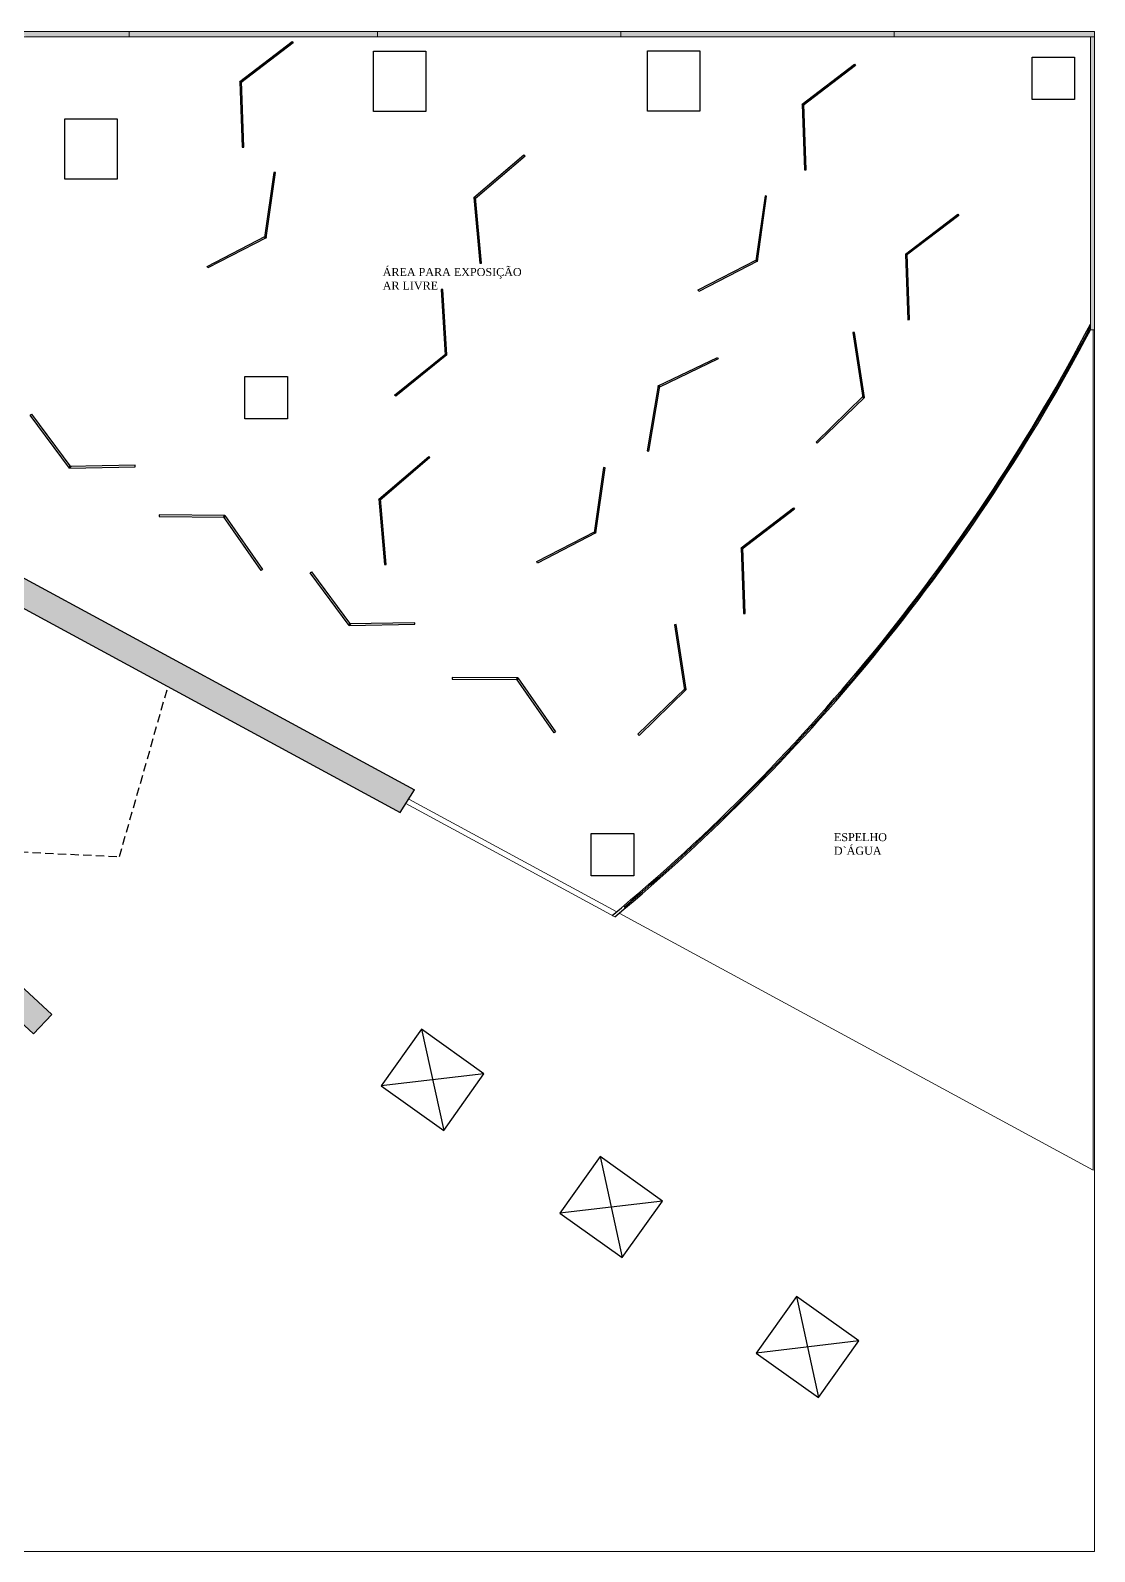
# Model space of a CAD drawing. Header units: millimetres. Extents: x 1191 to 1487, y 976 to 1230.
# Drawn here: x 1270.1 to 1310, y 1145.3 to 1202.3 of the extents above; entities that cross this region are included whole.
import ezdxf

# ---------------------------------------------------------------- set-up
doc = ezdxf.new("R2010")
doc.units = ezdxf.units.MM
doc.header["$LTSCALE"] = 0.05
doc.linetypes.add('DASHED2', pattern=[9.525, 6.35, -3.175])
for name, color, linetype in [('muebles', 4, 'Continuous'), ('muros delgado', 7, 'Continuous'), ('murotes', 6, 'Continuous'), ('Proyecciones', 7, 'DASHED2'), ('puertas ventanas', 2, 'Continuous'), ('TEXT', 2, 'Continuous')]:
    doc.layers.add(name, color=color, linetype=linetype)
doc.layers.add('muros', color=5, linetype='Continuous', lineweight=20)
doc.styles.get("Standard").update_dxf_attribs({"font": 'times.ttf'})

# ---------------------------------------------------------------- blocks, each defined once
blk = doc.blocks.new('A$C0A1A5030')
at = {"layer": 'muebles'}
for points in [[(1.444, 1.973), (1.502, 1.993), (0.721, 4.331), (0.663, 4.312)], [(1.453, 2.029), (1.502, 1.993), (0.05, 0), (0, 0.036)]]:
    blk.add_lwpolyline(points, close=True, dxfattribs=at)

msp = doc.modelspace()

# ---------------------------------------------------------------- hatches: boundary and pattern name
at = {"layer": 'muros'}
h = msp.add_hatch(color=256, dxfattribs=at)
h.paths.add_polyline_path([(1270.328, 1202.286), (1269.603, 1202.286, 0.097572), (1270.038, 1202.086), (1270.328, 1202.086)])
h.paths.add_polyline_path([(1271.053, 1202.286), (1270.328, 1202.286), (1270.328, 1202.086), (1270.618, 1202.086, 0.097572)])
h.paths.add_polyline_path([(1273.819, 1202.286), (1271.053, 1202.286, -0.097572), (1270.618, 1202.086), (1273.819, 1202.086)])
for points in [[(1283.142, 1202.286), (1273.819, 1202.286), (1273.819, 1202.086), (1283.142, 1202.086)], [(1292.271, 1202.286), (1283.142, 1202.286), (1283.142, 1202.086), (1292.271, 1202.086)], [(1302.517, 1202.286), (1292.271, 1202.286), (1292.271, 1202.086), (1302.517, 1202.086)], [(1310.035, 1202.286), (1302.517, 1202.286), (1302.517, 1202.086), (1309.885, 1202.086), (1310.035, 1202.086)], [(1310.035, 1202.086), (1309.885, 1202.086), (1309.885, 1191.102), (1310.035, 1191.102)], [(1267.047, 1183.319), (1266.809, 1182.879), (1278.657, 1176.456), (1279.706, 1176.456)], [(1266.809, 1182.879), (1266.571, 1182.44), (1277.608, 1176.456), (1278.657, 1176.456)], [(1278.657, 1176.456), (1277.608, 1176.456), (1283.992, 1172.995), (1284.258, 1173.42)], [(1279.706, 1176.456), (1278.657, 1176.456), (1284.258, 1173.42), (1284.523, 1173.845)]]:
    msp.add_hatch(color=256, dxfattribs=at).paths.add_polyline_path(points)
h = msp.add_hatch(color=256, dxfattribs=at)
h.paths.add_polyline_path([(1263.551, 1171.538), (1263.212, 1171.17), (1270.241, 1164.694), (1270.58, 1165.062)])
h.paths.add_polyline_path([(1263.89, 1171.905), (1263.551, 1171.538), (1270.58, 1165.062), (1270.918, 1165.429)])

# ---------------------------------------------------------------- linework, layer by layer
at = {"layer": 'muebles'}
for points in [[(1282.986, 1201.55), (1284.948, 1201.55), (1284.948, 1199.283), (1282.986, 1199.283)], [(1293.268, 1201.564), (1295.231, 1201.564), (1295.231, 1199.297), (1293.268, 1199.297)], [(1307.692, 1201.326), (1309.287, 1201.326), (1309.287, 1199.733), (1307.692, 1199.733)], [(1271.41, 1199.01), (1273.372, 1199.01), (1273.372, 1196.743), (1271.41, 1196.743)], [(1278.166, 1189.349), (1279.76, 1189.349), (1279.76, 1187.756), (1278.166, 1187.756)], [(1291.157, 1172.218), (1292.751, 1172.218), (1292.751, 1170.625), (1291.157, 1170.625)]]:
    msp.add_lwpolyline(points, close=True, dxfattribs=at)
at = {"layer": 'muros'}
for p, q in [((1310.035, 1202.286), (1259.535, 1202.286)), ((1309.885, 1202.086), (1259.535, 1202.086)), ((1273.819, 1202.286), (1273.819, 1202.086)), ((1283.142, 1202.086), (1283.142, 1202.286)), ((1292.271, 1202.286), (1292.271, 1202.086)), ((1302.517, 1202.086), (1302.517, 1202.286)), ((1309.885, 1191.102), (1309.885, 1202.086)), ((1309.885, 1202.086), (1310.035, 1202.086)), ((1310.035, 1145.286), (1310.035, 1202.286)), ((1309.985, 1159.587), (1309.985, 1191.102)), ((1284.204, 1173.335), (1292.039, 1169.088)), ((1284.311, 1173.505), (1292.11, 1169.277)), ((1292.204, 1169.226), (1309.985, 1159.587)), ((1190.535, 1145.286), (1310.035, 1145.286))]:
    msp.add_line(p, q, dxfattribs=at)
at = {"layer": 'muros', "extrusion": (0, 0, -1)}
msp.add_line((1309.885, 1191.102), (1310.035, 1191.102), dxfattribs=at)
at = {"layer": 'muros delgado'}
for p, q in [((1284.79, 1164.87), (1285.621, 1161.081)), ((1287.132, 1163.202), (1283.279, 1162.749)), ((1291.486, 1160.1), (1292.317, 1156.31)), ((1293.828, 1158.431), (1289.975, 1157.979)), ((1298.853, 1154.852), (1299.684, 1151.062)), ((1301.195, 1153.183), (1297.342, 1152.731))]:
    msp.add_line(p, q, dxfattribs=at)
for points in [[(1287.132, 1163.202), (1284.79, 1164.87), (1283.279, 1162.749), (1285.621, 1161.081)], [(1293.828, 1158.431), (1291.486, 1160.1), (1289.975, 1157.979), (1292.317, 1156.31)], [(1301.195, 1153.183), (1298.853, 1154.852), (1297.342, 1152.731), (1299.684, 1151.062)]]:
    msp.add_lwpolyline(points, close=True, dxfattribs=at)
at = {"layer": 'murotes'}
for p, q in [((1267.047, 1183.319), (1284.523, 1173.845)), ((1266.571, 1182.44), (1283.992, 1172.995)), ((1257.097, 1178.163), (1270.918, 1165.429)), ((1256.228, 1177.604), (1270.241, 1164.694)), ((1270.241, 1164.694), (1270.918, 1165.429))]:
    msp.add_line(p, q, dxfattribs=at)
at = {"layer": 'murotes', "extrusion": (0, 0, -1)}
msp.add_line((1283.992, 1172.995), (1284.523, 1173.845), dxfattribs=at)
at = {"layer": 'Proyecciones'}
for p, q in [((1273.458, 1171.345), (1275.281, 1177.717)), ((1264.008, 1171.796), (1273.458, 1171.345))]:
    msp.add_line(p, q, dxfattribs=at)
at = {"layer": 'puertas ventanas'}
for radius, start, end in [(72.699, 309.71353, 332.34173), (72.799, 309.74504, 332.19193), (72.749, 310.14017, 332.26668)]:
    msp.add_arc((1245.493, 1225.063), radius, start, end, dxfattribs=at)

# ---------------------------------------------------------------- block references
at = {"layer": 'muebles'}
for p, rotation in [((1279.982, 1201.898), 163.4738066597673), ((1301.077, 1201.043), 163.4738066597673), ((1288.681, 1197.645), 166.5967238061905), ((1276.731, 1193.444), 333.4121820600983), ((1295.152, 1192.563), 333.4121820600983), ((1304.955, 1195.425), 163.4738066597673), ((1283.773, 1188.618), 345.0358161004905), ((1299.586, 1186.856), 350.2617267333049), ((1295.932, 1190.042), 151.8512743543983), ((1270.128, 1187.942), 252.6184425140156), ((1285.108, 1186.341), 166.5967238061905), ((1289.094, 1182.373), 333.4121820600983), ((1278.815, 1182.068), 71.05753480831565), ((1298.789, 1184.408), 163.4738066597673), ((1280.625, 1182.037), 252.6184425140156), ((1292.901, 1175.9), 350.2617267333049), ((1289.803, 1175.978), 71.05753480831565)]:
    msp.add_blockref('A$C0A1A5030', p, dxfattribs=dict(at, rotation=rotation))

# ---------------------------------------------------------------- texts
at = {"layer": 'TEXT'}
for s, p in [('ÁREA PARA EXPOSIÇÃO', (1283.334, 1193.116)), ('AR LIVRE', (1283.334, 1192.606)), ('ESPELHO', (1300.258, 1171.925)), ('D`ÁGUA', (1300.258, 1171.416))]:
    msp.add_text(s, height=0.3, dxfattribs=at).set_placement(p)

doc.saveas('drawing.dxf')
